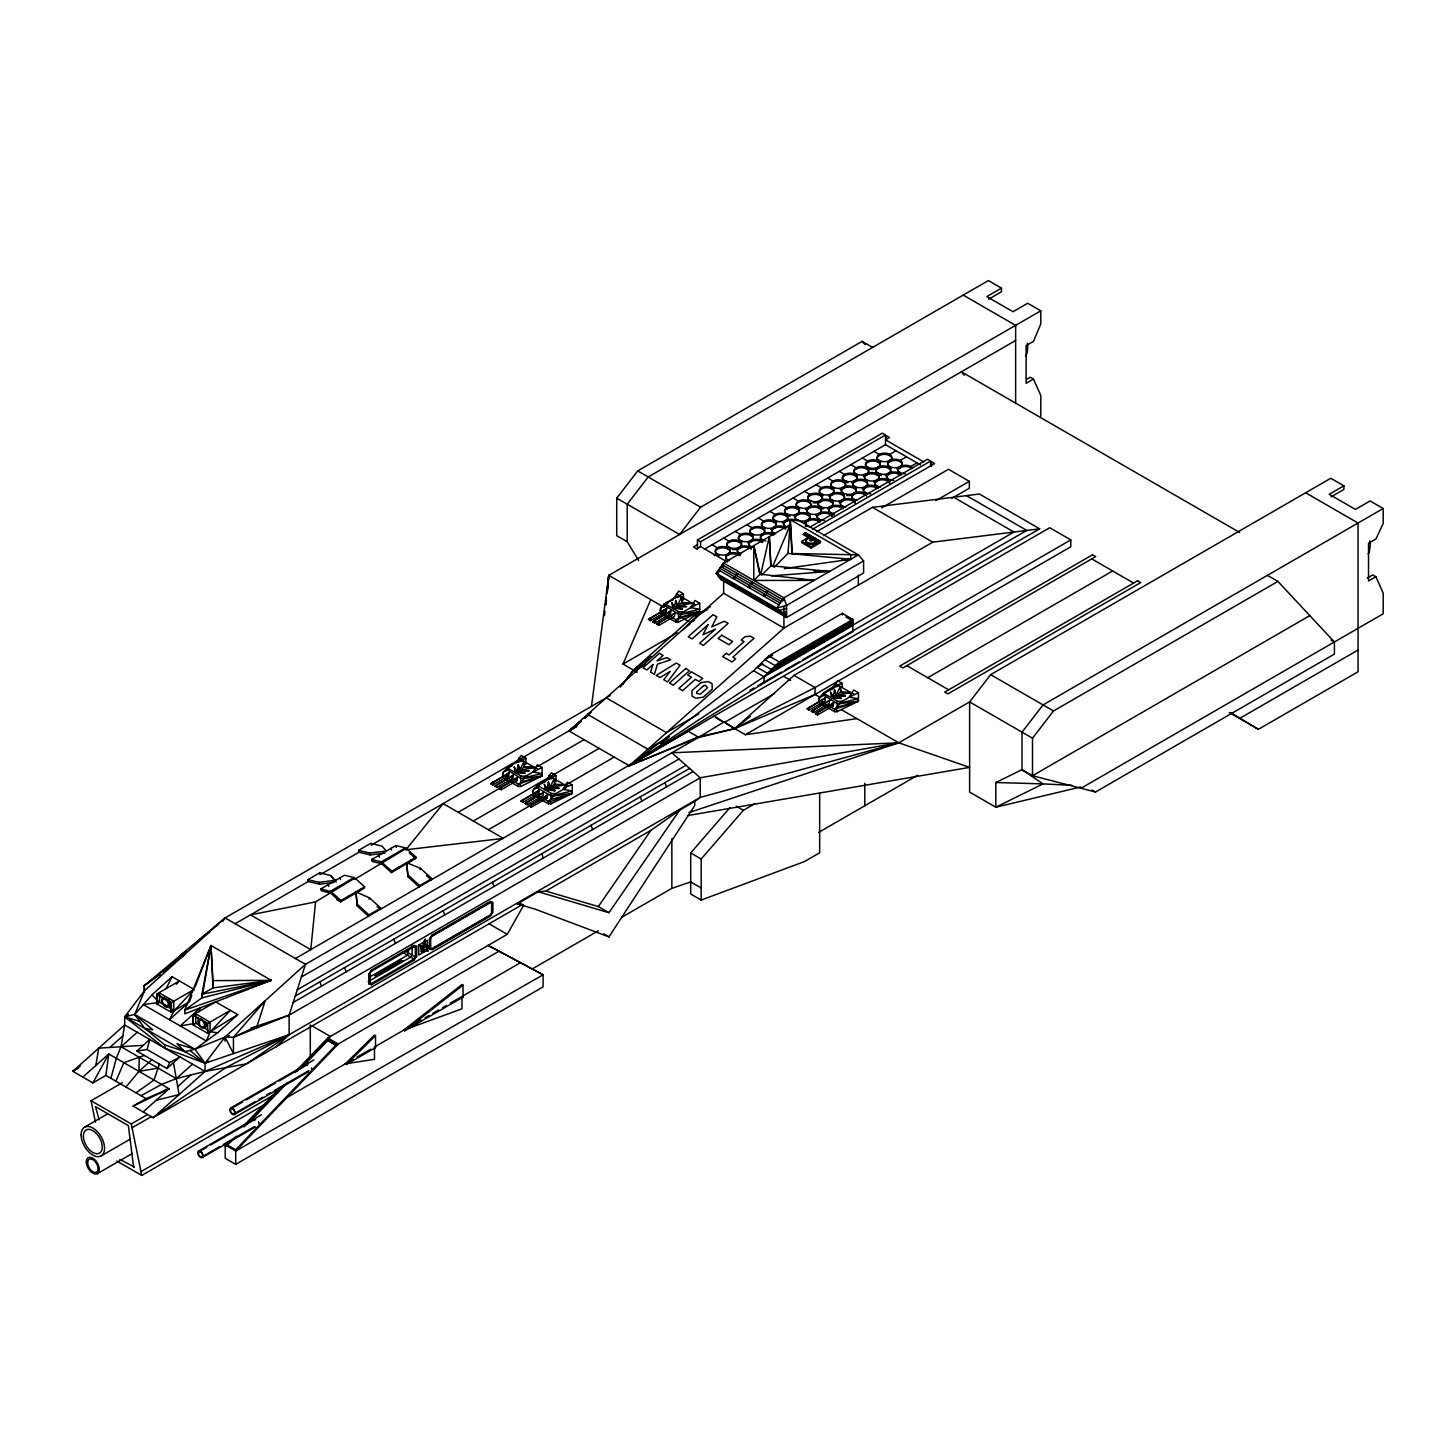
<?xml version="1.0" encoding="UTF-8"?>
<svg xmlns="http://www.w3.org/2000/svg" width="1456" height="1456" viewBox="0 0 1456 1456"><rect width="100%" height="100%" fill="white"/><g stroke="black" fill="none" stroke-linecap="round" stroke-linejoin="round"><path stroke-width="1.5" d="M327.818 1040.476L327.837 1039.256L336.627 1044.352L336.627 1045.572L327.818 1040.476L301.41 1068.049M139.23 1057.238L138.921 1071.361L125.962 1087.031M774.082 567.385L788.005 553.389L790.39 519.756L798.052 520.047L858.348 554.863L863.59 560.906L863.59 573.009L786.549 617.49L721.029 579.652L716.316 573.3L723.65 563.017L790.39 524.469L791.955 553.735M607.188 593.429L607.789 586.659M608.189 582.145L608.79 575.357L1015.633 340.467M606.005 604.75L606.442 600.236M607.079 593.447L608.79 575.357L664.118 607.316M315.588 901.901L310.765 949.658L250.487 914.859L315.588 901.901L354.936 878.041L364.601 886.868L364.2 888.251L340.613 901.883L336.755 899.644M604.458 615.615L604.932 611.138M605.66 604.44L606.388 597.724M606.861 593.247L608.79 575.357L591.464 706.397M610.173 695.586L225.079 917.917L144.599 990.626L124.67 1016.816L124.67 1025.006L72.8 1071.307L92.893 1082.918L105.869 1075.42L108.781 1053.962L169.078 1088.76L143.143 1111.929M512.84 778.287L513.295 775.102L495.022 786.149L497.133 787.35L512.84 778.287L510.747 777.067L495.022 786.149M543.434 792.519L542.997 795.686L527.272 804.768L525.179 803.548L543.434 792.519L525.179 803.548M670.415 613.959L670.87 610.792L654.69 620.129L654.709 623.041L670.415 613.959L668.322 612.739L652.597 621.821L654.709 623.041M829.592 700.3L829.156 703.466L813.431 712.548L811.338 711.329L829.592 700.3L811.338 711.329M508.672 775.866L509.127 772.699L490.854 783.728L492.947 784.948L508.672 775.866L506.561 774.647L490.854 783.728M516.953 780.653L517.426 777.504L499.135 788.515L501.246 789.734L516.953 780.653L514.86 779.433L458.221 812.321M538.811 793.265L539.266 790.117L520.993 801.128L523.086 802.347L538.811 793.265L536.718 792.064L520.993 801.128M547.11 798.052L547.565 794.903L529.292 805.914L531.385 807.134L547.11 798.052L545.017 796.851L547.565 794.903M666.247 611.538L666.702 608.39L648.43 619.401L650.523 620.62L666.247 611.538L664.136 610.337L648.43 619.401M675.002 613.176L674.528 616.325L658.822 625.407L656.711 624.187L675.002 613.176L656.711 624.187M825.443 697.897L824.97 701.046L809.245 710.128L807.152 708.926L825.443 697.897L807.152 708.926M833.269 705.832L833.724 702.684L815.451 713.713L817.544 714.914L833.269 705.832L831.176 704.631L815.451 713.713M95.823 1065.537L98.735 1048.156L143.307 1045.299M212.976 980.634L212.976 987.896L271.271 980.343L201.965 997.851L201.965 994.248L212.976 987.896L210.993 945.526L201.965 997.851L184.803 1010.082L184.803 1013.831L271.271 980.343L210.993 945.526L184.803 1010.082L271.271 980.343L212.976 980.634L210.993 945.526L194.958 987.35M210.993 945.526L201.965 994.248L271.271 980.343M528.947 770.897L519.628 770.169L518.245 764.709L516.698 771.844L524.906 773.209L515.297 772.645L514.223 767.039L516.698 771.844L528.947 770.897L519.628 769.805L516.698 771.844L514.223 767.039M559.086 788.297L549.767 787.569L548.402 782.127L546.837 789.261L555.064 790.626L545.454 790.062L544.362 784.456L546.837 789.261L559.086 788.297L549.767 787.205L546.837 789.261L544.362 784.456M686.522 606.57L677.204 605.842L675.821 600.4L674.274 607.534L682.482 608.899L672.872 608.335L671.798 602.729L674.274 607.534L686.522 606.57L677.204 605.478L674.274 607.534L671.798 602.729M845.244 696.077L835.944 695.349L834.561 689.907L833.014 697.042L841.222 698.407L831.613 697.843L830.539 692.237L833.014 697.042L845.244 696.077L835.944 694.985L833.014 697.042L830.539 692.237M760.705 574.592L769.314 536.645L770.988 565.765L761.761 575.138M393.593 964.636L395.122 965.11M395.996 963.089L396.614 963.617M110.893 1078.332L116.316 1058.312L121.012 1046.718L124.67 1025.006L205.059 1071.416L246.574 1063.808L289.125 1034.761L700.227 797.415L898.789 742.797L969.623 701.919L990.626 674.656L1330.802 478.26L1343.888 485.831L1343.888 489.453L1331.057 496.86M136.828 1051.086L147.074 1049.521L149.786 1039.511L136.828 1051.086L166.967 1068.486L179.925 1056.91L169.679 1062.571L166.967 1068.486M364.601 886.868L341.013 900.481L340.613 901.883L330.712 893.183L321.285 890.726L320.884 888.852L344.471 875.238L354.117 877.568L354.536 879.424L406.351 848.357L416.016 857.184L415.597 858.585L391.373 872.563L381.727 863.736L372.063 861.406L371.644 859.55L395.868 845.572L405.532 847.883L405.933 849.74L503.448 838.419L443.152 803.621L405.933 849.74L405.532 847.883L381.308 861.861L371.644 859.55M348.057 897.569L348.457 896.186M355.901 891.891L357.302 906.051L368.532 916.315L368.95 914.932L380.744 908.125L369.515 897.842L355.901 891.891L357.302 906.051M359.85 890.763L360.251 889.379M369.096 899.244L369.515 897.842M380.744 908.125L380.325 909.509L377.122 906.578M391.373 872.563L391.791 871.179L416.016 857.184M398.762 868.304L399.181 866.902M406.57 862.644L408.026 876.767L419.255 887.032L419.674 885.648L431.777 878.66L420.547 868.377L406.57 862.644L408.026 876.767M410.883 861.297L411.284 859.914M420.129 869.778L420.547 868.377M431.777 878.66L431.358 880.043L426.553 875.638M199.072 1011.702L200.236 1007.843L180.216 1025.934L195.559 1023.295L192.938 1024.806L192.938 1014.996L215.688 1001.874L237.747 1014.614L217.636 1032.777L195.013 1049.248L184.967 1051.614L164.856 1044.953L144.763 1028.409L134.716 1014.432L144.599 990.626L144.217 985.73L225.079 917.917L305.469 964.327L698.061 737.664L734.789 728.619L815.051 694.457L820.765 697.752M385.585 969.004L387.26 969.714L386.022 969.223M276.021 1046.809L289.125 1034.761L289.125 1015.141L305.469 964.327L224.988 1037.036L205.059 1063.226L205.059 1071.416L153.189 1117.717L133.097 1106.123L146.055 1098.643L169.078 1088.76L165.056 1089.725M159.432 1064.136L154.008 1080.061L136.009 1092.837M374.665 975.356L376.467 975.902L374.611 975.156M384.166 969.933C387.26 970.57 383.347 970.206 384.584 969.496M386.859 968.731L385.876 968.804L387.496 967.876M191.81 995.54L189.48 1001.637L171.408 1012.375L156.702 1003.876L156.702 994.066L179.434 980.944L176.34 984.238M400.673 961.834C399.763 959.941 401.638 961.324 400.819 961.888M772.754 566.311L790.39 524.469M115.916 1081.226L123.851 1062.662L144.362 1055.436M199.363 1025.17L195.796 1023.113L193.175 1024.624L193.175 1015.433L207.425 1023.659L230.394 1010.355L210.283 1031.794L206.315 1041.004L143.343 1004.64L159.323 1002.365L151.952 994.867L172.081 976.685L194.158 989.443L174.028 1010.864L169.442 1019.728L187.806 1003.129M636.909 672.126L623.004 664.082L650.759 599.599M422.422 950.167L421.603 948.966L422.113 950.258M510.674 782.036L510.674 779.633L518.372 784.074L520.229 783.383L525.871 776.139L533.023 772.008L537.391 764.8L542.105 767.53L542.105 775.993L520.702 786.495L518.372 786.495L504.868 778.687M565.347 784.893L563.163 789.407L572.263 790.972L551.005 795.85L536.754 787.623L533.551 789.298L533.078 792.555L548.512 801.473L550.859 801.619L572.263 793.393L572.263 784.93L567.531 782.2L565.347 784.893L567.713 786.258L572.263 784.93M668.249 617.726L668.249 615.306L675.948 619.746L677.804 619.055L683.446 611.811L690.599 607.68L694.967 600.473L699.681 603.203L699.681 611.666L678.278 622.167L675.948 622.167L660.496 613.249M842.169 687.359L842.169 683.337C833.596 686.231 824.369 690.854 818.927 698.407L819.237 700.336L834.67 709.254L842.169 701.319L849.339 697.187L853.707 689.98L858.421 692.71L858.421 701.191L837.018 711.675L834.67 711.675L819.237 702.757L819.237 701.41M166.184 988.533L172.081 976.685M534.734 767.549L524.56 767.33L524.051 761.379L519.628 770.169L534.734 767.549L524.56 766.73L519.628 770.169L518.245 764.709M564.873 784.948L554.7 784.748L554.19 778.778L549.767 787.569L564.873 784.948L554.7 784.129L549.767 787.569L548.402 782.127M692.31 603.221L682.136 603.021L681.626 597.051L677.204 605.842L692.31 603.221L682.136 602.402L677.204 605.842L675.821 600.4M851.05 692.728L840.858 692.528L840.349 686.559L835.944 695.349L851.05 692.728L840.858 691.928L835.944 695.349L834.561 689.907M516.425 762.416L521.139 755.427L525.871 758.139L525.871 764.2L522.922 760.724L516.425 762.416L525.871 758.139M566.184 785.694L553.08 778.123L546.582 779.834L551.296 772.827L556.01 775.538L556.01 781.599M683.446 593.83L674.001 598.107L680.498 596.396L683.446 599.872L683.446 593.83L678.714 591.1L674.001 598.107L664.191 604.094L660.969 607.571L660.496 610.828L666.302 614.177M842.169 683.337L837.455 680.607L832.741 687.614L839.238 685.922L852.342 693.475M92.893 1082.918L108.781 1053.962L82.846 1077.112M295.149 1071.998L327.782 1037.946L507.27 934.333L523.741 905.104M720.502 570.879L716.316 573.3L776.594 608.117L786.549 617.49L786.549 605.387L783.929 597.815L723.65 563.017L716.316 573.3L721.812 579.197M508.726 778.505L502.921 775.156L503.394 771.898L509.272 766.548L519.574 760.614M554.154 795.85L572.263 793.393L550.859 803.894L548.512 803.894L548.512 801.473L556.01 793.538L566.311 787.587M694.767 801.419L679.643 810.155L608.936 912.694L598.343 906.578L545.818 891.054L538.247 891.782L517.28 903.885L535.426 909.254L608.936 936.9L694.767 805.514L694.767 801.419L700.227 797.415L700.227 777.795L671.853 752.807L898.789 742.797L969.623 767.385L687.523 815.597M368.896 973.991L371.517 970.024L414.05 945.472L416.671 946.4L416.671 956.21L414.05 960.177L371.517 984.729L368.896 983.801L368.896 973.991L371.517 971.243L414.05 946.691L416.671 946.4M430.03 938.683L431.995 935.717L490.29 902.047L492.255 902.756L492.255 912.566L490.29 915.533L431.995 949.203L430.03 948.493L430.03 938.683L431.995 936.317L490.29 902.665L492.255 902.756M430.03 948.493L431.995 948.584L490.29 914.932L492.255 912.566M222.622 921.521L225.079 917.917M392.738 966.584L391.391 965.51M598.343 906.578L650.887 830.375L679.643 810.155M733.169 578.469L734.443 576.667M735.626 574.993L736.918 573.209M734.206 579.069L735.48 577.286M736.681 575.611L737.955 573.81M748.238 587.168L749.512 585.385M750.714 583.71L751.988 581.909M749.276 587.769L750.568 585.985M751.751 584.311L753.043 582.509M763.308 595.868L764.582 594.084M765.783 592.41L767.057 590.608M764.364 596.469L765.638 594.685M766.821 593.011L768.113 591.209M782.109 614.013L776.594 608.117L783.929 597.815L858.348 554.863L792.21 553.517L790.39 519.756L850.686 554.572L850.686 559.286L784.274 568.623M804.804 533.533L805.641 532.805L820.511 541.414L820.511 542.615L811.083 548.057L801.655 542.615L801.655 541.414L811.083 535.954M622.931 684.211L633.433 670.106L692.747 616.944L710.437 606.715M391.3 965.856L392.738 966.42M638.602 560.469L627.208 541.741L616.725 535.681L616.725 498.17L637.728 470.907L862.116 341.359L872.599 347.42M1040.785 416.125L1040.785 395.468L1033.451 379.051L1026.116 383.292L1026.116 345.618L1033.451 341.377L1040.785 323.978L1040.785 310.82L700.609 507.216L679.606 534.479L616.725 498.17M620.292 687.123L633.433 670.106L650.887 656.492M1309.818 615.633L1032.504 775.739L1032.504 738.21L1053.507 710.965L1277.913 581.417L1334.406 641.987L1334.406 654.09L1095.513 792.009L1032.504 775.739L1022.021 769.678L995.813 782.509L995.813 807.206L1080.68 786.986M503.394 771.898L507.944 770.206L520.866 778.45L542.105 773.573L533.023 772.008L535.025 769.532M664.919 605.805L660.969 607.571L665.519 605.878L678.441 614.123L699.681 609.245L690.599 607.68L693.602 603.967L680.498 596.396M565.165 786.932L563.163 789.407L567.713 786.258M819.71 697.096L824.26 695.386L837.164 703.63L858.421 698.771L849.339 697.187L851.341 694.712M375.757 974.828L377.668 975.247M718.372 573.81L717.48 574.883L779.087 610.446L786.549 608.408M723.65 578.141L721.029 576.631L719.846 578.068L784.074 615.142L786.549 614.468L783.929 612.958L783.929 606.897M381.472 971.48L382.855 972.262L381.363 971.316M387.496 968.003L388.934 968.731L386.823 968.659M389.08 967.093L390.517 967.821M394.449 963.999L395.868 964.673M819.655 792.883L819.655 852.797L804.458 861.57L701.191 900.063L690.708 894.02L690.708 852.943L730.002 807.589M701.191 900.063L701.191 859.004L743.397 810.282L755.136 803.512M229.265 1035.58L224.988 1037.036L233.451 1053.598L233.451 1037.254L265.229 1000.691L257.057 1026.08L233.451 1037.254L224.988 1037.036L195.013 1049.248L176.922 1043.715L184.967 1051.614M151.952 994.867L134.716 1014.432L124.67 1016.816L164.856 1048.211L205.059 1063.226L289.125 1034.761L225.807 1067.612L153.189 1117.717L522.886 904.285M380.944 973.372L378.888 972.826L380.726 973.263M520.211 777.286L521.321 776.139L525.871 776.139M677.786 612.976L678.896 611.811L683.446 611.811M550.368 794.703L551.478 793.538L556.01 793.538M225.225 1144.98L235.708 1151.041L543.088 974.792L488.142 945.381L543.088 974.792L543.088 986.895L235.708 1164.363L225.225 1158.303L225.225 1144.98L228.337 1141.741M243.88 1125.524L281.172 1086.595M225.225 1146.2L228.374 1142.924M244.062 1126.544L278.587 1090.508M303.703 1064.3L330.385 1036.454L312.112 1025.898M236.163 1136.153L226.845 1145.872L229.957 1141.413M243.935 1126.817L284.339 1084.647M296.769 1071.689L327.837 1039.256L327.837 1040.476L336.627 1045.572M250.141 1121.557L287.433 1082.645M336.627 1044.352L235.654 1149.73L226.845 1144.653M498.625 951.423L338.265 1044.007L235.708 1151.041L235.708 1164.363M836.527 702.484L837.637 701.319L842.169 701.319M345.309 1063.845L374.483 1035.052L375.521 1035.653L375.521 1047.61L346.364 1064.445L345.309 1063.845L374.483 1059.295L374.483 1047.01L411.429 1025.679M346.364 1064.445L375.521 1035.653M682.809 629.847L697.988 614.978L707.671 609.391M420.802 951.478L423.15 951.569L423.15 949.003L426.262 945.017L427.846 945.927L427.846 951.041L426.262 950.131L422.713 951.951L427.281 950.732L426.262 945.017L422.713 948.111L427.846 945.927L423.15 942.578L425.188 939.065L425.188 944.944M726.016 723.559L745.326 734.716L1070.797 546.801L1070.797 539.903L815.051 687.56L734.789 728.619L724.251 721.812L698.061 737.664L629.283 765.783L753.589 670.706L768.768 655.837L842.369 613.34L852.834 619.401L852.834 631.631L764.072 682.882L629.283 765.783L568.987 730.967L723.65 593.265L723.65 581.162M750.459 716.352L734.789 728.619L698.061 736.954L629.283 765.783L764.072 676.767L779.233 661.898L852.834 619.401M753.789 580.416L760.232 574.155L814.086 580.416L753.789 580.416L753.789 545.6L760.232 574.155M399.035 962.798L396.396 962.944M402.566 960.851L400.309 960.359L402.493 960.796M734.789 728.619L793.993 675.384L1049.721 527.745L1070.797 539.903M109.873 1047.446L122.85 1035.853M137.228 1032.249L121.012 1046.718L176.285 1078.623L205.059 1071.416L289.125 1034.761M151.897 1059.786L138.921 1071.361L158.067 1068.122M192.501 1064.154L176.285 1078.623L161.543 1084.411L141.032 1095.731M177.705 1086.595L190.663 1075.019M715.879 717.717L724.251 722.54L714.204 716.024L629.283 765.783L783.929 628.082L932.768 542.16L1039.675 528.837L979.378 494.021L872.472 507.343L823.514 535.608M391.882 966.147L390.809 966.074L391.937 966.056M173.391 963.872L163.563 972.098L182.528 953.589L186.459 951.314M176.649 961.124L184.839 954.262L144.217 985.73L144.217 991.864M581.071 720.884L568.987 730.967L576.813 726.344L371.08 845.226M584.511 718.008L589.68 713.695M579.415 722.303L568.987 730.967L578.141 724.415M584.639 717.972L588.115 715.078M426.826 949.822L427.846 951.041L426.262 950.131L423.15 951.569M385.749 970.624L384.712 970.661M652.597 621.821L654.508 620.529L654.527 622.677M496.933 784.857L495.386 786.094L496.951 787.004M579.415 722.449L568.987 730.967L581.071 721.721M584.639 718.208L588.115 715.369M527.072 802.256L525.543 803.512L527.09 804.404M648.794 619.364L650.341 618.127L650.341 620.256M657.075 624.151L658.622 622.913L658.64 625.043M403.64 1030.175L461.971 984.529L463.026 985.148L463.026 997.105L404.695 1030.775L403.64 1030.175L461.971 1008.79L461.971 996.486L463.026 997.105M404.695 1030.775L463.026 985.148M665.519 605.878L666.848 602.238M507.944 770.206L509.272 766.548M538.083 787.605L539.412 783.965L549.713 778.014M824.26 695.386L825.588 691.746M668.322 612.739L670.87 610.792M510.747 777.067L513.295 775.102M664.136 610.337L666.702 608.39M506.561 774.647L509.127 772.699M514.86 779.433L517.426 777.504M536.718 792.064L539.266 790.117M831.176 704.631L833.724 702.684M816.543 541.523L817.58 539.721L818.945 541.104L816.852 542.305L803.221 534.443L805.641 532.805L805.641 534.024M128.219 1014.14L124.67 1016.816L205.059 1063.226L208.681 1061.133M379.343 974.319L377.395 973.7L379.124 974.301M672.872 608.335L674.274 607.279L682.482 608.899M515.297 772.645L516.698 771.607L524.906 773.209M545.454 790.062L546.837 789.006L555.064 790.626M831.613 697.843L833.014 696.787L841.222 698.407M629.283 765.783L649.431 751.351M660.423 743.488L667.74 738.247M144.217 985.73L160.051 974.592M539.412 783.965L533.551 789.298L537.482 787.532M690.599 607.68L699.681 603.203M533.023 772.008L542.105 767.53M849.339 697.187L858.421 692.71M80.244 1066.174L72.8 1071.307L78.642 1067.94M397.361 963.89L395.177 963.908M546.582 779.834L556.01 775.538M192.938 1024.806L207.662 1033.305L237.747 1014.614M988.642 299.172L1001.473 291.764L1001.473 288.124L986.804 296.605L1013.012 311.73L1027.681 303.267L1040.785 310.82M697.46 549.076L697.46 539.939L882.372 433.178L885.503 434.998L885.503 444.681L704.449 549.203M697.46 539.939L700.591 541.759L885.503 434.998M697.46 544.781L693.475 547.074L696.623 548.876L700.591 546.601L727.308 562.016M714.241 555.664L717.408 553.844L717.408 555.064A7.426 4.277 0 0 0 718.936 555.737M798.307 507.143L803.548 508.399A7.426 4.277 0 0 0 810.719 503.012A7.426 4.277 0 0 0 799.835 500.409A7.426 4.277 0 0 0 798.307 507.143L797.233 508.963M896.004 450.741L889.689 454.381L889.689 455.582M1026.644 379.361L1030.302 377.231L1033.451 379.051M724.742 561.725L727.891 559.905L727.891 561.124A7.426 4.277 0 0 1 727.891 555.064L727.891 553.844M751.005 546.564L749.949 548.384M774.119 533.224L773.063 535.044A7.426 4.277 0 0 0 762.562 535.044L762.562 533.824M808.79 513.204A7.426 4.277 0 0 1 812.12 506.033A7.426 4.277 0 0 1 821.202 511.274A7.426 4.277 0 0 1 808.79 513.204L807.734 515.024M831.904 499.863A7.426 4.277 0 0 1 835.234 492.692A7.426 4.277 0 0 1 844.316 497.934A7.426 4.277 0 0 1 831.904 499.863L830.848 501.683M906.506 456.784L900.19 460.442L900.19 461.643M723.65 566.111L719.883 568.277L780.179 603.075M807.734 525.925L806.66 526.544A7.426 4.277 0 0 0 805.132 525.871M916.989 462.844L910.692 466.502L910.692 467.704M809.463 527.363L927.49 459.222L930.639 461.042L930.639 465.884M803.221 534.443L804.276 533.842M812.594 529.183L930.639 461.042M816.543 531.749L934.606 463.59L931.458 461.77L931.458 466.084M801.655 541.414L811.083 546.855L820.511 541.414M881.59 507.907L948.475 469.287L969.332 481.335L969.332 488.233L951.623 498.443M690.18 622.64L694.057 620.402M686.267 626.462L689.762 624.442M623.004 664.082L677.24 632.778M935.899 500.646L969.332 481.335M214.432 926.835L218.364 924.578M783.929 598.871L782.655 599.617L722.358 564.801L723.65 563.017M203.804 935.753L209.7 932.35M591.154 712.348L587.605 714.405L647.884 749.203L669.56 736.7M198.489 940.212L202.275 938.028M334.097 882.391L319.483 884.211L308.253 881.499L307.835 879.642L319.628 872.836L330.858 875.529L336.172 882.136M358.558 850.359L370.661 843.37L381.891 846.063L386.422 851.014L369.788 853.052L358.558 850.359L358.959 852.233L370.188 854.927L384.766 853.125M235.126 923.723L308.253 881.499M358.959 852.233L320.047 874.692L319.628 872.836M863.59 560.906L786.549 605.387L776.594 608.117M537.701 766.438L584.056 739.666M156.92 1003.712L156.92 994.503L159.541 992.992L173.81 1001.218L173.81 1010.428L171.189 1011.938L171.189 1002.729L194.158 989.443M128.292 1014.723L124.67 1016.816L139.74 1021.42M156.702 1003.876L159.541 1002.183L159.541 994.83M473.309 821.02L599.144 748.366M772.608 655.2L764.855 659.677L775.338 665.72L852.834 620.966M762.853 663.972L757.047 667.321L767.53 673.382L852.834 624.114M529.292 805.914L543.052 797.979M488.379 829.72L540.813 799.453L540.813 797.033M565.055 785.457L614.214 757.065M852.834 622.549L771.425 669.542L760.942 663.499M698.807 713.986L666.502 732.641L606.206 697.824M852.943 625.006L1013.94 532.041L953.662 497.224M753.589 670.706L764.072 676.767L852.834 625.516M749.949 690.29L753.88 688.015M757.812 685.758L781.362 672.144M785.294 669.887L799.035 661.934M802.966 659.677L1026.808 530.439L966.511 495.622M193.175 1015.433L195.796 1013.922L210.046 1022.148L210.046 1031.339L207.425 1032.868M295.422 958.539L688.015 731.149L698.061 736.954M1039.675 528.837L714.204 716.024M724.251 722.54L774.61 693.475M301.374 977.031L678.951 759.049M95.423 1122.103L91.073 1100.754L122.395 1082.682M297.297 989.734L686.031 765.292M295.24 996.086L689.58 768.422M293.202 1002.438L693.129 771.534M84.521 1127.181L107.817 1113.731M233.451 1037.254L289.125 1015.141L700.227 777.795L898.789 742.797L841.695 709.836M427.281 950.076L418.764 955.009L418.691 945.144L427.281 940.267L427.281 946.163M425.243 943.779L420.802 946.364L420.802 949.785M368.823 977.486L407.498 955.172L408.808 949.257M376.849 973.937L375.666 974.919M393.448 964.363L394.085 965.073M384.985 971.025L382.473 970.77L384.584 971.261M389.061 966.966L387.842 967.84L390.445 967.767M368.241 981.617L410.774 957.065L412.084 955.081L412.084 947.237M368.896 983.801L371.517 983.51L414.05 958.958L416.671 956.21M91.073 1100.754L131.277 1123.959L146.929 1114.932M132.041 1127.763L151.551 1116.497M545.818 891.054L650.887 830.375M927.745 677.732L1112.657 570.97M101.137 1155.937L130.257 1139.12M97.425 1173.627L132.369 1153.461M230.612 1108.034L314.005 1059.877M231.013 1108.708L242.533 1102.065M246.373 1099.844L275.202 1083.209M279.042 1080.989L307.853 1064.354A2.967 1.711 60 0 0 307.307 1065.119M119.902 1159.467L134.407 1166.966M233.979 1113.84L255.109 1101.646M258.95 1099.426L262.79 1097.205M266.63 1094.985L270.47 1092.783M274.31 1090.562L308.89 1070.597M234.38 1114.532L308.071 1071.98M140.977 1171.643L275.002 1094.257M116.862 1161.069L141.742 1175.429L263.663 1105.049M1343.888 485.831L1329.219 494.294L1355.427 509.418L1370.096 500.955L1383.2 508.508L1383.2 523.487L1375.865 539.066L1368.531 543.306L1368.531 580.98L1375.865 576.74L1383.2 593.156L1383.2 613.813L1081.025 788.26M286.996 1097.515L353.098 1059.349M356.975 1057.111L370.588 1049.248M415.306 1023.441L421.148 1020.074M425.025 1017.817L428.919 1015.578M432.814 1013.34L438.638 1009.954M442.533 1007.716L446.41 1005.477M450.304 1003.22L520.302 962.816M198.598 1151.041L261.516 1114.714M198.999 1151.714L206.752 1147.237M210.629 1144.998L255.273 1119.227M201.965 1156.847L219.419 1146.764M223.314 1144.525L254.363 1126.598M202.348 1157.538L255.437 1126.889M532.605 968.75L598.343 930.784M621.566 917.389L671.853 888.342L690.708 881.917L701.191 887.96M818.763 832.341L917.644 775.247M1383.2 508.508L1043.024 704.922L1022.021 732.168L1022.021 769.678L1043.024 783.892L1071.762 785.294M1367.22 578.105L1372.717 574.92L1375.865 576.74M1239.966 718.227L1358.048 650.049M1229.283 712.512L1258.384 729.31L1358.048 671.78L1358.048 523.032L1305.632 492.783M418.691 945.144L422.295 947.219L426.826 944.689M422.295 952.351L426.262 950.131M636.909 671.871L633.433 670.106L645.463 663.936M133.097 1106.123L169.078 1088.76M664.191 605.896L664.191 604.094L673.273 599.745M512.057 765.801L506.615 768.404L506.615 770.224M545.836 781.472L536.754 785.821L536.754 787.623M833.833 688.397L822.931 693.602L822.931 695.422M866.575 473.782L861.333 475.038A7.426 4.277 0 0 1 854.162 469.651A7.426 4.277 0 0 1 865.046 467.048A7.426 4.277 0 0 1 866.575 473.782L866.575 474.984L863.262 476.094M810.337 537.027C807.498 538.993 814.687 538.993 811.829 537.027M810.337 539.448C807.534 541.414 814.65 541.45 811.829 539.448M633.433 670.106L643.716 665.72M681.572 614.123L699.681 611.666L675.948 619.746L675.948 622.167M523.996 778.45L542.105 775.993L518.372 784.074L518.372 786.495M840.312 703.63L858.421 701.191L834.67 709.254L834.67 711.675M423.15 950.277L427.281 948.802M389.607 968.185L388.315 967.439L389.917 968.167M375.885 976.102L375.248 975.92M250.65 1028.264L289.125 1015.141M688.979 812.575L898.789 742.797M664.191 604.094L668.34 602.802M699.681 611.666L678.587 617.744L678.441 614.123M542.105 775.993L521.011 782.054L520.866 778.45M858.421 701.191L837.309 707.252L837.164 703.63M572.263 793.393L551.151 799.471L551.005 795.85M786.549 611.429L781.581 612.794L719.974 577.231M397.452 963.781L394.667 963.617L395.959 964.363M156.101 1100.336L179.124 1094.566L173.446 1062.698M745.326 734.716L856.929 718.627M307.835 879.642L319.064 882.336L335.772 880.261M517.28 903.885L521.066 903.521M771.425 575.848L829.611 571.444L770.988 565.765M376.685 974.756L378.378 974.81L376.94 974.1M399.636 961.961L399.162 961.069M841.732 559.486L850.686 559.286L788.005 553.389M813.831 571.189L829.611 571.444M841.677 559.122L850.686 559.286M995.813 782.509L1043.024 783.892L995.813 807.206L969.623 792.082L969.623 701.919L1032.504 738.21M798.379 579.324L814.086 580.416M210.283 1031.794L217.636 1032.777M392.847 965.474L394.94 965.237L392.665 965.364M144.763 1028.409L152.807 1029.792L134.716 1014.432L195.013 1049.248L205.059 1063.226L189.99 1050.431M881.462 475.493L878.132 474.383L878.132 473.164A7.426 4.277 0 0 1 879.679 466.43A7.426 4.277 0 0 1 890.544 469.032A7.426 4.277 0 0 1 883.392 474.419L878.132 473.164L877.076 474.984M320.884 888.852L331.131 891.782L341.013 900.481M538.247 891.782L608.936 912.694M397.179 962.434L400.145 962.27L398.926 961.779M398.835 962.798L397.634 961.979L399.108 961.397M798.307 508.344L799.835 509.036M398.016 963.162L396.487 962.871M1001.473 288.124L988.387 280.571L648.211 476.967L627.208 504.213L627.208 541.741M963.217 295.095L1015.633 325.343L1015.633 403.585M1239.62 532.459L961.36 371.808L964.236 375.248M1267.43 575.357L1277.913 581.417M1330.911 639.967L1334.406 641.987M923.668 461.861L885.503 439.839L889.47 437.546L886.34 435.726L886.34 440.021M1091.727 558.886L1133.605 583.073M885.503 444.681L920.483 464.864M873.946 451.342L879.206 454.381L879.206 455.582M862.389 458.021L867.649 461.042L867.649 462.262M850.832 464.701L856.092 467.722L856.092 468.923M839.275 471.362L844.535 474.401L844.535 475.602M827.718 478.041L832.978 481.062L832.978 482.282M872.472 507.343L932.768 542.16M816.161 484.702L821.421 487.742L821.421 488.943A7.426 4.277 0 0 0 822.949 495.695M804.604 491.382L809.864 494.403L809.864 495.622M793.047 498.061L798.307 501.082L798.307 502.302M781.49 504.722L786.75 507.762L786.75 508.963M769.933 511.402L775.193 514.423L775.193 515.642A7.426 4.277 0 0 0 776.721 522.376M805.314 533.242L810.428 536.19M812.139 537.173L818.945 541.104M818.418 541.414L804.586 533.424L804.586 534.625M806.224 534.971L817.908 541.705M803.748 534.152L817.38 542.014M758.376 518.063L763.636 521.102L763.636 522.304M746.819 524.742L752.079 527.782L752.079 528.983M637.728 470.907L700.609 507.216M990.626 674.656L1053.507 710.965M735.262 531.422L740.522 534.443L740.522 535.662A7.426 4.277 0 0 0 742.05 542.396M723.705 538.083L728.965 541.122L728.965 542.324M845.845 616.944L851.087 619.965M712.148 544.762L717.408 547.784L717.408 549.003M906.815 665.647L948.675 689.816M721.084 566.602L781.381 601.401L783.929 599.927L783.929 597.815M718.609 570.06L778.905 604.877M1092.018 789.989L1095.513 792.009M723.65 593.265L783.929 628.082L783.929 615.979M835.107 683.21L837.455 684.557M851.523 692.674L853.871 694.039M676.367 593.684L678.714 595.049M692.783 603.166L695.149 604.531M768.768 655.837L779.233 661.898M793.993 675.384L815.051 687.56L815.051 694.457M825.588 694.366L837.637 701.319M666.848 604.859L678.896 611.811M683.192 618.327L688.925 621.639M783.929 676.494L790.626 680.352M736.408 806.242L743.397 810.282M690.708 852.943L701.191 859.004M518.791 758.012L521.139 759.377M535.207 767.494L537.555 768.859M548.93 775.411L551.296 776.776M522.922 760.724L536.026 768.295M509.272 769.168L521.321 776.139M539.412 786.586L551.478 793.538M533.078 794.976L548.512 803.894M603.639 933.842L608.936 936.9M488.998 923.777L507.27 934.333M412.084 945.272L415.36 947.164L415.36 956.974L405.532 951.296M402.584 952.333L414.05 958.958L414.05 960.177M374.483 1047.01L375.521 1047.61M327.782 1037.946L338.265 1044.007M311.984 1068.449L311.438 1068.122A2.967 1.711 60 0 1 311.366 1068.704M156.702 994.066L171.408 1002.565L171.408 1012.375M192.938 1014.996L207.662 1023.495L207.662 1033.305M156.92 994.503L171.189 1002.729M159.541 1002.183L173.81 1010.428M203.021 1027.208A4.15 2.402 60 0 0 203.021 1021.329A4.15 2.402 60 0 0 198.617 1021.73A4.15 2.402 60 0 0 203.021 1027.208L208.263 1030.32M147.074 1049.521L169.679 1062.571M105.869 1075.42L146.055 1098.643M1230.757 712.694L1258.384 729.31M779.561 610.319L784.693 614.978M409.154 852.688L415.597 858.585M408.444 875.365L419.674 885.648M391.791 871.179L381.308 861.861L381.727 863.736M357.721 904.649L368.95 914.932M334.534 880.552L330.858 875.529M778.924 610.355L783.583 614.851M778.596 610.173L782.6 614.286M862.116 341.359L865.155 344.617M717.972 575.175L721.321 578.924M717.644 574.974L720.338 578.341M717.699 574.61L720.138 577.704M836.527 708.562L837.018 711.675M677.804 619.055L678.278 622.167M550.368 800.782L550.859 803.894M520.229 783.383L520.702 786.495M422.295 947.219L423.15 949.003M818.927 698.407L819.237 700.336M660.205 608.899L660.496 610.828M532.769 790.626L533.078 792.555M502.629 773.209L502.921 775.156M664.937 782.655L666.575 786.877M640.294 796.869L641.932 801.109M591.009 825.334L592.647 829.556M541.705 853.798L543.343 858.021M492.419 882.245L494.057 886.467M443.134 910.71L444.772 914.932M393.83 939.175L395.468 943.397M344.544 967.621L346.182 971.844M319.901 981.854L321.539 986.076M99.117 1119.81L95.514 1106.669L128.365 1125.634L133.643 1167.403M395.868 845.572L396.287 847.428M391.154 848.284L391.555 850.158M379.033 855.273L379.452 857.147M369.788 853.052L370.188 854.927M354.536 879.424L354.117 877.568L330.294 891.309L330.712 893.183M340.122 877.75L340.522 879.624M328.328 884.556L328.728 886.431M319.064 882.336L319.483 884.211M753.789 545.6L759.777 574.483M131.277 1123.959L141.742 1175.429M816.543 540.322L816.852 542.305M840.349 686.559L840.858 692.528M681.626 597.051L682.136 603.021M554.19 778.778L554.7 784.748M524.051 761.379L524.56 767.33M769.314 536.645L770.77 565.984M813.413 709.636L813.431 712.548M527.254 801.856L527.272 804.768M497.115 784.456L497.133 787.35M502.921 776.23L502.921 777.577L502.921 773.937M900.19 466.502L900.19 467.704M899.135 474.383L900.19 472.545L900.19 473.764A7.426 4.277 0 0 1 900.918 467.34A7.426 4.277 0 0 1 911.856 468.595M889.689 460.442L889.689 461.643M889.689 467.704L889.689 466.502A7.426 4.277 0 0 1 893.019 459.332A7.426 4.277 0 0 1 902.101 464.573A7.426 4.277 0 0 1 889.689 466.502L888.633 468.322M888.633 473.164L888.633 474.383A7.426 4.277 0 0 0 890.162 481.117M888.633 480.444L888.633 479.224L887.578 481.044M879.206 461.643L879.206 460.442L878.132 462.262M878.132 467.103L878.132 468.322M877.076 479.843L877.076 481.044M876.002 487.724L877.076 485.904L877.076 487.105A7.426 4.277 0 0 1 875.893 486.213M867.649 468.322L867.649 467.103A7.426 4.277 0 0 1 870.961 459.932A7.426 4.277 0 0 1 880.061 465.192A7.426 4.277 0 0 1 867.649 467.103L866.575 468.923M865.519 481.663L866.575 479.843L866.575 481.044A7.426 4.277 0 0 1 867.576 474.51A7.426 4.277 0 0 1 878.55 476.203A7.426 4.277 0 0 1 873.746 482.154M865.519 486.504L865.519 487.724A7.426 4.277 0 0 0 867.048 494.458M865.519 493.784L865.519 492.565L864.445 494.403M864.809 783.273L864.809 805.75M858.348 575.029L858.348 585.112M856.092 474.984L856.092 473.782L855.018 475.602M855.018 480.462L855.018 481.663A7.426 4.277 0 0 0 856.565 488.397M855.018 487.724L855.018 486.504A7.426 4.277 0 0 1 858.348 479.352A7.426 4.277 0 0 1 867.43 484.593A7.426 4.277 0 0 1 855.018 486.504L853.962 488.342M853.962 493.184L853.962 494.403M852.888 501.064L853.962 499.244L853.962 500.445A7.426 4.277 0 0 1 852.779 499.572M844.535 481.663L844.535 480.462L843.461 482.282M843.461 487.123L843.461 488.342M843.151 626.571L843.151 628.137M843.151 629.72L843.151 631.103M842.405 495.004L843.461 493.184A7.426 4.277 0 0 0 855.873 491.254A7.426 4.277 0 0 0 846.791 486.013A7.426 4.277 0 0 0 843.461 493.184L843.461 494.403A7.426 4.277 0 0 1 842.278 493.511M842.405 499.863L842.405 501.064M842.405 507.125L842.405 505.924L841.331 507.744M842.369 613.34L842.369 614.923M833.469 632.159L833.469 633.724M833.469 635.307L833.469 636.691M831.904 488.943L832.978 487.123L832.978 488.342A7.426 4.277 0 0 1 835.38 481.354A7.426 4.277 0 0 1 845.645 485.303M831.904 493.802L831.904 495.004M843.261 508.453A7.426 4.277 0 0 0 830.848 506.524L830.848 507.744M829.774 514.405L830.848 512.585L830.848 513.804A7.426 4.277 0 0 1 831.576 507.361A7.426 4.277 0 0 1 842.514 508.635M826.972 704.813L826.972 707.234M823.768 637.746L823.768 639.33M823.768 640.895L823.768 642.296M821.421 495.004L821.421 493.802L820.347 495.622M820.347 500.464L820.347 501.683M819.291 508.344L820.347 506.524A7.426 4.277 0 0 0 832.759 504.613A7.426 4.277 0 0 0 823.677 499.353A7.426 4.277 0 0 0 820.347 506.524L820.347 507.744A7.426 4.277 0 0 1 819.164 506.852M819.291 513.204L819.291 514.405M819.291 520.465L819.291 519.264L818.217 521.084M819.237 699.135L819.237 702.757M817.58 539.721L817.58 540.922M817.544 712.02L817.544 714.914M814.086 643.352L814.086 644.917M814.086 646.5L814.086 647.884M811.083 546.855L811.083 548.057M809.245 707.234L809.245 710.128M808.79 502.302L809.864 500.464L809.864 501.683A7.426 4.277 0 0 1 808.681 500.791M808.79 507.143L808.79 508.344M820.147 521.794A7.426 4.277 0 0 0 807.734 519.865L807.734 521.084M804.404 648.939L804.404 650.504M804.404 652.088L804.404 653.471M797.233 513.822L797.233 515.024M797.233 521.084L797.233 519.865A7.426 4.277 0 0 1 800.563 512.712A7.426 4.277 0 0 1 809.645 517.954A7.426 4.277 0 0 1 797.233 519.865L796.177 520.484A7.426 4.277 0 0 0 784.493 521.375A7.426 4.277 0 0 0 789.006 527.654M794.703 654.527L794.703 656.11M794.703 657.675L794.703 659.077M785.676 515.642L786.75 513.822L786.75 515.024A7.426 4.277 0 0 1 785.567 514.132M785.676 520.484L785.676 521.703M785.021 660.132L785.021 661.697M785.021 663.281L785.021 664.664M784.62 528.364L785.676 526.544L785.676 527.764A7.426 4.277 0 0 1 784.074 523.086A7.426 4.277 0 0 1 790.936 520.447M775.193 521.703L775.193 520.484L774.119 522.304M785.803 528.055A7.426 4.277 0 0 0 774.119 527.163L774.119 528.364M764.072 676.767L764.072 682.882M763.636 528.364L763.636 527.163L762.562 528.983M761.506 541.723L762.562 539.885L762.562 541.104A7.426 4.277 0 0 1 762.562 535.044M752.079 535.044L752.079 533.824L751.005 535.662M762.689 541.395A7.426 4.277 0 0 0 751.005 540.504L751.005 541.723M740.522 541.723L740.522 540.504L739.448 542.324M751.132 548.057A7.426 4.277 0 0 0 739.448 547.183L739.448 548.384M728.965 548.384L728.965 547.183L727.891 549.003M721.029 576.631L721.029 579.652M700.591 541.759L700.591 546.601M671.853 838.62L671.853 888.342M660.496 609.609L660.496 611.902M658.822 622.513L658.822 625.407M650.523 617.726L650.523 620.62M533.06 791.336L533.06 793.629M531.385 804.24L531.385 807.134M523.086 799.453L523.086 802.347M501.246 786.841L501.246 789.734M492.947 782.054L492.947 784.948M491.6 903.139L491.6 912.948M430.685 938.301L430.685 948.111M414.05 945.472L414.05 946.691M371.517 970.024L371.517 971.243M371.517 983.51L371.517 984.729M370.206 973.227L370.206 983.037M310.292 1024.842L310.292 1058.294M224.988 1037.036L224.988 1041.222M195.796 1013.922L195.796 1023.113M164.856 1044.953L164.856 1048.211M166.676 1005.95A5.205 3.003 60 0 1 164.837 1004.331M162.999 999.58A5.205 3.003 60 0 1 164.073 997.196M168.514 999.089A5.205 3.003 60 0 1 168.514 1006.442M206.115 1022.349A5.205 3.003 60 0 1 203.876 1027.281M199.727 1022.913A5.205 3.003 60 0 1 199.363 1021.675M202.511 1019.873A5.205 3.003 60 0 1 204.368 1027.772A5.205 3.003 60 0 1 198.216 1023.295A5.205 3.003 60 0 1 201.565 1019.164M165.311 998.252A5.205 3.003 60 0 1 168.769 1005.95A5.205 3.003 60 0 1 162.945 1004.385A5.205 3.003 60 0 1 163.472 997.76M254.654 1120.574A2.967 1.711 60 0 1 255.71 1119.1M258.567 1121.63A2.967 1.711 60 0 1 258.786 1123.595M816.234 540.613A5.333 3.076 0 0 1 812.903 544.307A5.333 3.076 0 0 1 806.242 542.706A5.333 3.076 0 0 1 808.426 538.738M811.083 537.118A5.333 3.076 0 0 1 815.924 541.505A5.333 3.076 0 0 1 807.006 542.178A5.333 3.076 0 0 1 809.7 537.228M1369.841 540.813A28.902 16.689 60 0 1 1368.24 553.972M1027.372 343.106A28.902 16.689 60 0 1 1025.77 356.247M729.438 560.596A7.426 4.277 0 0 1 728.619 553.48A7.426 4.277 0 0 1 740.303 555.773M811.065 527.036A7.426 4.277 0 0 1 807.734 519.865M824.533 520.52A7.426 4.277 0 0 1 817.107 516.225A7.426 4.277 0 0 1 824.533 511.948A7.426 4.277 0 0 1 831.958 516.225M834.179 513.695A7.426 4.277 0 0 1 830.848 506.524M845.736 507.016A7.426 4.277 0 0 1 840.349 502.138A7.426 4.277 0 0 1 848.302 498.625A7.426 4.277 0 0 1 855.072 502.884M857.293 500.354A7.426 4.277 0 0 1 851.906 495.477A7.426 4.277 0 0 1 859.859 491.946A7.426 4.277 0 0 1 866.629 496.205M870.761 493.821A7.426 4.277 0 0 1 863.372 489.908A7.426 4.277 0 0 1 869.469 485.321A7.426 4.277 0 0 1 877.932 488.433M880.407 487.014A7.426 4.277 0 0 1 875.02 482.118A7.426 4.277 0 0 1 882.973 478.605A7.426 4.277 0 0 1 889.743 482.864M893.875 480.48A7.426 4.277 0 0 1 886.486 476.567A7.426 4.277 0 0 1 892.583 471.981A7.426 4.277 0 0 1 901.046 475.093M905.432 473.801A7.426 4.277 0 0 1 898.043 469.906A7.426 4.277 0 0 1 904.14 465.301A7.426 4.277 0 0 1 912.603 468.413M740.995 553.917A7.426 4.277 0 0 1 739.448 547.183M752.552 547.238A7.426 4.277 0 0 1 751.005 540.504M765.892 540.995A7.426 4.277 0 0 1 761.925 534.261A7.426 4.277 0 0 1 774.246 534.716M775.666 533.897A7.426 4.277 0 0 1 774.119 527.163M902.101 465.793A7.426 4.277 0 0 1 896.86 468.814M891.236 468.377A7.426 4.277 0 0 1 891.236 460.97A7.426 4.277 0 0 1 902.356 464.682M888.633 474.383A7.426 4.277 0 0 1 900.299 475.257M878.132 474.383A7.426 4.277 0 0 1 879.133 467.831A7.426 4.277 0 0 1 890.107 469.542A7.426 4.277 0 0 1 885.303 475.493M875.147 485.194A7.426 4.277 0 0 1 880.407 479.934A7.426 4.277 0 0 1 889.489 482.973M865.519 487.724A7.426 4.277 0 0 1 877.185 488.615M855.018 481.663A7.426 4.277 0 0 1 866.702 482.555A7.426 4.277 0 0 1 862.189 488.834M852.033 498.534A7.426 4.277 0 0 1 856.365 493.457A7.426 4.277 0 0 1 865.628 495.277M841.55 492.474A7.426 4.277 0 0 1 848.065 487.105A7.426 4.277 0 0 1 856.11 491.746A7.426 4.277 0 0 1 846.791 495.495M841.222 506.233A7.426 4.277 0 0 1 840.476 505.214M840.221 504.104A7.426 4.277 0 0 1 846.682 499.845A7.426 4.277 0 0 1 854.818 502.993M830.721 500.172A7.426 4.277 0 0 1 834.015 494.148A7.426 4.277 0 0 1 844.134 496.569A7.426 4.277 0 0 1 839.075 502.174M833.451 501.756A7.426 4.277 0 0 1 831.904 501.064M880.734 462.335A7.426 4.277 0 0 1 878.769 455.855A7.426 4.277 0 0 1 890.126 455.855A7.426 4.277 0 0 1 888.16 462.335M880.061 466.393A7.426 4.277 0 0 1 868.122 468.577A7.426 4.277 0 0 1 869.76 461.406A7.426 4.277 0 0 1 880.316 465.283M868.504 473.073A7.426 4.277 0 0 1 866.575 474.984M857.62 475.675A7.426 4.277 0 0 1 857.62 468.25A7.426 4.277 0 0 1 868.759 471.962M847.847 482.773A7.426 4.277 0 0 1 843.697 476.185A7.426 4.277 0 0 1 855.855 476.185A7.426 4.277 0 0 1 851.705 482.773M845.39 486.413A7.426 4.277 0 0 1 840.148 489.453M834.179 514.914A7.426 4.277 0 0 1 832.377 514.478M818.436 505.814A7.426 4.277 0 0 1 823.677 500.573A7.426 4.277 0 0 1 832.759 503.594A7.426 4.277 0 0 1 827.518 508.854M823.677 508.854A7.426 4.277 0 0 1 821.894 508.417M817.107 517.444A7.426 4.277 0 0 1 823.568 513.185A7.426 4.277 0 0 1 831.704 516.334M807.607 513.531A7.426 4.277 0 0 1 810.901 507.507A7.426 4.277 0 0 1 821.02 509.909A7.426 4.277 0 0 1 815.961 515.515M810.337 515.096A7.426 4.277 0 0 1 808.79 514.405M806.551 526.253A7.426 4.277 0 0 1 809.263 520.411A7.426 4.277 0 0 1 819.4 521.976M795.322 519.155A7.426 4.277 0 0 1 800.563 513.913A7.426 4.277 0 0 1 809.645 516.953A7.426 4.277 0 0 1 804.404 522.194M821.421 488.943A7.426 4.277 0 0 1 833.087 489.835A7.426 4.277 0 0 1 828.573 496.114M807.934 499.754A7.426 4.277 0 0 1 814.45 494.385A7.426 4.277 0 0 1 822.494 499.026A7.426 4.277 0 0 1 813.176 502.793M797.124 507.471A7.426 4.277 0 0 1 800.418 501.446A7.426 4.277 0 0 1 810.519 503.867A7.426 4.277 0 0 1 805.459 509.454M784.82 513.113A7.426 4.277 0 0 1 790.062 507.853A7.426 4.277 0 0 1 799.162 510.892A7.426 4.277 0 0 1 793.902 516.134M790.062 516.134A7.426 4.277 0 0 1 788.278 515.715M775.193 515.642A7.426 4.277 0 0 1 786.859 516.534A7.426 4.277 0 0 1 782.345 522.813M761.706 526.453A7.426 4.277 0 0 1 766.948 521.212A7.426 4.277 0 0 1 776.048 524.233A7.426 4.277 0 0 1 770.788 529.474M765.164 529.056A7.426 4.277 0 0 1 762.453 527.491M772.936 533.533A7.426 4.277 0 0 1 775.666 527.691A7.426 4.277 0 0 1 785.803 529.256M750.149 533.114A7.426 4.277 0 0 1 754.772 527.982A7.426 4.277 0 0 1 764.036 530.202A7.426 4.277 0 0 1 761.033 535.717M753.607 535.717A7.426 4.277 0 0 1 750.896 534.152M751.005 547.765A7.426 4.277 0 0 1 749.094 545.854M748.839 544.744A7.426 4.277 0 0 1 754.335 540.613A7.426 4.277 0 0 1 762.689 542.597M740.522 535.662A7.426 4.277 0 0 1 752.188 536.536A7.426 4.277 0 0 1 747.674 542.815M737.537 552.534A7.426 4.277 0 0 0 739.448 554.445L739.448 553.244L738.392 555.064A7.426 4.277 0 0 0 727.891 555.064M737.282 551.424A7.426 4.277 0 0 1 742.778 547.274A7.426 4.277 0 0 1 751.132 549.276M730.493 549.076A7.426 4.277 0 0 1 729.947 541.85A7.426 4.277 0 0 1 741.504 544.617A7.426 4.277 0 0 1 732.277 549.494M715.224 552.024A7.426 4.277 0 0 1 726.362 548.33A7.426 4.277 0 0 1 726.362 555.737M716.225 554.172A7.426 4.277 0 0 1 715.478 553.134M391.755 967.057L390.59 966.657L391.755 967.13M380.398 971.953L382.218 972.626L380.489 971.825M652.925 664.518L650.595 672.126L654.381 674.31L657.475 664.154L670.652 659.823L666.866 657.639L657.002 660.897L663.099 655.473L659.331 653.289L643.061 667.776L646.828 669.96L652.925 664.518M707.98 624.733L702.902 634.78L715.515 629.083L699.59 643.261L703.357 645.445L728.127 623.368L724.36 621.202L711.747 626.899L716.825 616.853L713.058 614.669L688.288 636.745L692.055 638.911L707.98 624.733M431.995 935.098L429.374 939.065L429.374 948.875L431.995 949.803L490.29 916.152L492.911 912.184L492.911 902.374L490.29 901.446L431.995 935.098M670.051 671.416L663.79 679.752L667.558 681.918L680.061 665.265L676.294 663.081L656.256 675.402L660.023 677.568L670.051 671.416M721.757 635.216L718.117 638.456L729.001 644.735L732.641 641.495L721.757 635.216M685.721 668.522L669.451 683.01L673.218 685.194L689.489 670.706L685.721 668.522M691.363 671.78L687.723 675.038L691.491 677.204L678.86 688.451L682.646 690.635L695.258 679.388L699.044 681.554L702.684 678.314L691.363 671.78M726.253 653.325L722.613 656.565L732.04 662.007L735.68 658.767L732.859 657.129L753.99 638.31L750.222 636.126L744.871 636.745L741.231 639.985L744.052 641.623L729.074 654.945L726.253 653.325M700.918 682.646L691.928 690.654L692.055 696.077L695.822 698.243L703.23 697.187L712.221 689.179L712.093 683.756L708.326 681.572L700.918 682.646M703.776 685.63L696.605 692.019L696.641 693.384L700.372 694.203L707.543 687.814L705.632 685.376L703.776 685.63M813.231 710.037L811.702 711.292L813.249 712.184L813.231 710.037M492.765 782.454L491.218 783.692L492.765 784.584L492.765 782.454M501.046 787.241L499.499 788.479L501.064 789.37L501.046 787.241M522.904 799.854L521.357 801.091L522.904 801.983L522.904 799.854M531.203 804.64L529.656 805.878L531.203 806.77L531.203 804.64M809.063 707.634L807.516 708.872L809.063 709.764L809.063 707.634M817.362 712.421L815.815 713.658L817.362 714.568L817.362 712.421M1092.546 554.791L899.699 666.12L902.847 667.94L1095.695 556.592L1092.546 554.791M1137.573 580.78L944.707 692.11L947.856 693.93L1140.703 582.582L1137.573 580.78M162.38 1000.8A4.15 2.402 60 0 0 166.785 1006.278A4.15 2.402 60 0 0 166.785 1000.399A4.15 2.402 60 0 0 162.38 1000.8M197.816 1152.752A3.749 2.166 60 0 0 201.802 1157.702A3.749 2.166 60 0 0 201.802 1152.406A3.749 2.166 60 0 0 197.816 1152.752M198.38 1153.079A2.967 1.711 60 0 0 201.529 1156.992A2.967 1.711 60 0 0 201.529 1152.788A2.967 1.711 60 0 0 198.38 1153.079M229.848 1109.745A3.749 2.166 60 0 0 233.815 1114.695A3.749 2.166 60 0 0 233.815 1109.399A3.749 2.166 60 0 0 229.848 1109.745M230.394 1110.073A2.967 1.711 60 0 0 233.542 1113.986A2.967 1.711 60 0 0 233.542 1109.781A2.967 1.711 60 0 0 230.394 1110.073M81.099 1134.77A16.598 9.591 60 0 0 98.699 1156.683A16.598 9.591 60 0 0 98.699 1133.205A16.598 9.591 60 0 0 81.099 1134.77M83.392 1136.099A13.341 7.699 60 0 0 97.552 1153.716A13.341 7.699 60 0 0 97.552 1134.843A13.341 7.699 60 0 0 83.392 1136.099M86.323 1161.924A9.191 5.314 60 0 0 96.078 1174.046A9.191 5.314 60 0 0 96.078 1161.051A9.191 5.314 60 0 0 86.323 1161.924M87.597 1162.652A7.407 4.277 60 0 0 95.441 1172.426A7.407 4.277 60 0 0 95.441 1161.943A7.407 4.277 60 0 0 87.597 1162.652M880.734 461.115A7.426 4.277 0 0 0 891.873 457.402A7.426 4.277 0 0 0 880.734 453.69A7.426 4.277 0 0 0 880.734 461.115M718.936 554.536A7.426 4.277 0 0 0 730.075 550.823A7.426 4.277 0 0 0 718.936 547.11A7.426 4.277 0 0 0 718.936 554.536M868.122 480.516A7.426 4.277 0 0 0 879.242 476.804A7.426 4.277 0 0 0 868.122 473.091A7.426 4.277 0 0 0 868.122 480.516M730.493 547.856A7.426 4.277 0 0 0 741.632 544.144A7.426 4.277 0 0 0 730.493 540.431A7.426 4.277 0 0 0 730.493 547.856M742.05 541.177A7.426 4.277 0 0 0 753.189 537.482A7.426 4.277 0 0 0 742.05 533.77A7.426 4.277 0 0 0 742.05 541.177M753.607 534.516A7.426 4.277 0 0 0 764.746 530.803A7.426 4.277 0 0 0 753.607 527.09A7.426 4.277 0 0 0 753.607 534.516M765.164 527.836A7.426 4.277 0 0 0 776.303 524.124A7.426 4.277 0 0 0 765.164 520.429A7.426 4.277 0 0 0 765.164 527.836M776.721 521.175A7.426 4.277 0 0 0 787.86 517.462A7.426 4.277 0 0 0 776.721 513.75A7.426 4.277 0 0 0 776.721 521.175M788.278 514.496A7.426 4.277 0 0 0 799.417 510.783A7.426 4.277 0 0 0 788.278 507.07A7.426 4.277 0 0 0 788.278 514.496M811.392 501.155A7.426 4.277 0 0 0 822.531 497.442A7.426 4.277 0 0 0 811.392 493.73A7.426 4.277 0 0 0 811.392 501.155M822.949 494.476A7.426 4.277 0 0 0 834.088 490.763A7.426 4.277 0 0 0 822.949 487.05A7.426 4.277 0 0 0 822.949 494.476M834.506 487.815A7.426 4.277 0 0 0 845.645 484.102A7.426 4.277 0 0 0 834.506 480.389A7.426 4.277 0 0 0 834.506 487.815M846.063 481.135A7.426 4.277 0 0 0 857.202 477.422A7.426 4.277 0 0 0 846.063 473.71A7.426 4.277 0 0 0 846.063 481.135"/></g></svg>
